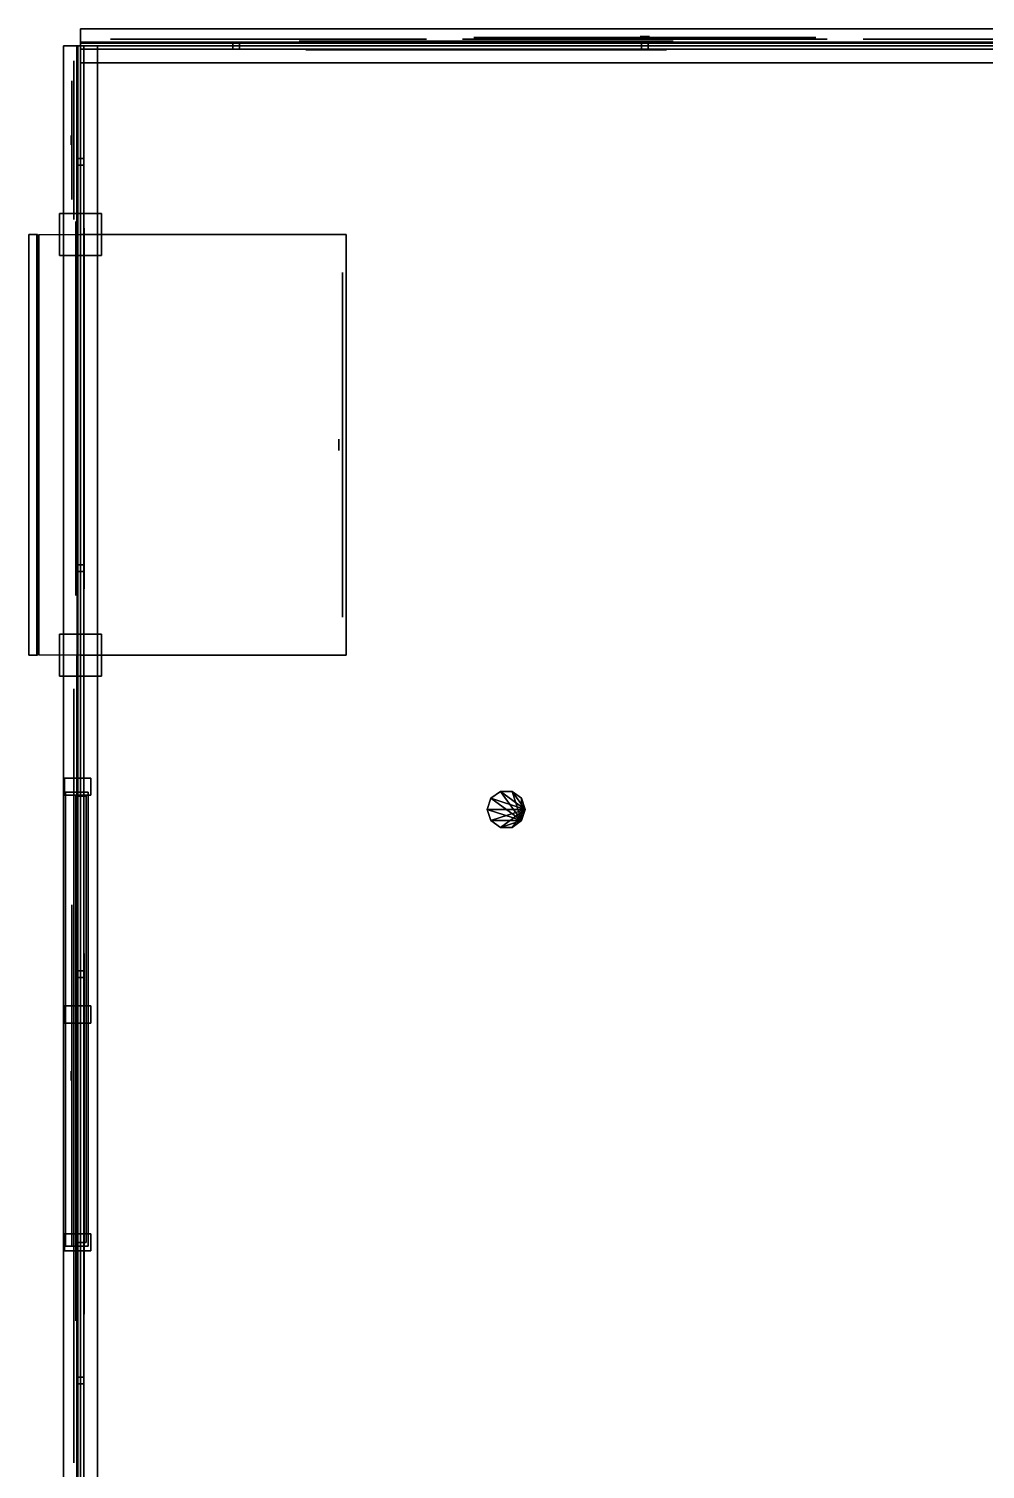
# Model space of a CAD drawing. Header units: millimetres. Extents: x -272 to 22200, y -272 to 17234.
# Drawn here: x 4228 to 9266, y 9466 to 17051 of the extents above; entities that cross this region are included whole.
import ezdxf

# ---------------------------------------------------------------- set-up
doc = ezdxf.new("R2010")
doc.units = ezdxf.units.MM
for name, color, linetype in [('balcony_door_1', 7, 'Continuous'), ('balcony_door_frame_1', 7, 'Continuous'), ('balcony_edge_1', 7, 'Continuous'), ('balcony_parapet_1', 7, 'Continuous'), ('balcony_rail_1', 7, 'Continuous'), ('balcony_recess_1', 7, 'Continuous'), ('balcony_return_1', 7, 'Continuous'), ('balcony_slab_1', 7, 'Continuous'), ('existing_roof', 7, 'Continuous'), ('existing_roof_vents', 7, 'Continuous'), ('facade_1', 7, 'Continuous'), ('facade_2', 7, 'Continuous'), ('facade_column_1', 7, 'Continuous'), ('floor_band_1', 7, 'Continuous'), ('floor_band_2', 7, 'Continuous'), ('ground_glazing_1', 7, 'Continuous'), ('ground_glazing_2', 7, 'Continuous'), ('parapet_1', 7, 'Continuous'), ('parapet_2', 7, 'Continuous'), ('parapet_coping_1', 7, 'Continuous'), ('parapet_coping_2', 7, 'Continuous'), ('roof_safety_rail', 7, 'Continuous'), ('roof_slab_edge', 7, 'Continuous'), ('roof_slab_soffit', 7, 'Continuous'), ('stair_glazing', 7, 'Continuous'), ('stair_transoms', 7, 'Continuous'), ('stair_vertical_frames', 7, 'Continuous'), ('topfloor_exterior_1', 7, 'Continuous'), ('topfloor_exterior_2', 7, 'Continuous'), ('topfloor_floor', 7, 'Continuous'), ('topfloor_head_band_1', 7, 'Continuous'), ('topfloor_head_band_2', 7, 'Continuous'), ('topfloor_window_1', 7, 'Continuous'), ('topfloor_window_2', 7, 'Continuous'), ('topfloor_window_frame_1', 7, 'Continuous'), ('topfloor_window_frame_2', 7, 'Continuous'), ('window_frame_1', 7, 'Continuous'), ('window_frame_2', 7, 'Continuous'), ('window_glass_1', 7, 'Continuous'), ('window_glass_2', 7, 'Continuous'), ('window_mullion_1', 7, 'Continuous'), ('window_mullion_2', 7, 'Continuous')]:
    doc.layers.add(name, color=color, linetype=linetype)

msp = doc.modelspace()

# ---------------------------------------------------------------- linework, layer by layer
at = {"layer": 'balcony_door_1'}
for points in [[(5880, 13952.8, 4950), (5880, 15768, 4950), (5880, 15768, 6600), (5880, 13952.8, 6600)], [(5880, 13952.8, 8050), (5880, 15768, 8050), (5880, 15768, 9700), (5880, 13952.8, 9700)], [(5880, 13952.8, 11150), (5880, 15768, 11150), (5880, 15768, 12800), (5880, 13952.8, 12800)], [(5880, 13952.8, 14250), (5880, 15768, 14250), (5880, 15768, 15900), (5880, 13952.8, 15900)], [(5880, 13952.8, 17350), (5880, 15768, 17350), (5880, 15768, 19000), (5880, 13952.8, 19000)], [(5880, 13952.8, 20450), (5880, 15768, 20450), (5880, 15768, 22100), (5880, 13952.8, 22100)]]:
    msp.add_3dface(points, dxfattribs=at)
at = {"layer": 'balcony_door_frame_1'}
for points in [[(5860, 14830.4, 4950), (5860, 14890.4, 4950), (5860, 14890.4, 6600), (5860, 14830.4, 6600)], [(5860, 14830.4, 8050), (5860, 14890.4, 8050), (5860, 14890.4, 9700), (5860, 14830.4, 9700)], [(5860, 14830.4, 11150), (5860, 14890.4, 11150), (5860, 14890.4, 12800), (5860, 14830.4, 12800)], [(5860, 14830.4, 14250), (5860, 14890.4, 14250), (5860, 14890.4, 15900), (5860, 14830.4, 15900)], [(5860, 14830.4, 17350), (5860, 14890.4, 17350), (5860, 14890.4, 19000), (5860, 14830.4, 19000)], [(5860, 14830.4, 20450), (5860, 14890.4, 20450), (5860, 14890.4, 22100), (5860, 14830.4, 22100)]]:
    msp.add_3dface(points, dxfattribs=at)
at = {"layer": 'balcony_edge_1'}
for points in [[(4280, 13752.8, 3840), (4280, 15968, 3840), (4280, 15968, 4000), (4280, 13752.8, 4000)], [(4280, 13752.8, 6940), (4280, 15968, 6940), (4280, 15968, 7100), (4280, 13752.8, 7100)], [(4280, 13752.8, 10040), (4280, 15968, 10040), (4280, 15968, 10200), (4280, 13752.8, 10200)], [(4280, 13752.8, 13140), (4280, 15968, 13140), (4280, 15968, 13300), (4280, 13752.8, 13300)], [(4280, 13752.8, 16240), (4280, 15968, 16240), (4280, 15968, 16400), (4280, 13752.8, 16400)], [(4280, 13752.8, 19340), (4280, 15968, 19340), (4280, 15968, 19500), (4280, 13752.8, 19500)], [(4280, 13752.8, 22440), (4280, 15968, 22440), (4280, 15968, 22600), (4280, 13752.8, 22600)]]:
    msp.add_3dface(points, dxfattribs=at)
at = {"layer": 'balcony_parapet_1'}
for points in [[(4270, 13752.8, 4000), (4270, 15968, 4000), (4270, 15968, 4850), (4270, 13752.8, 4850)], [(4270, 13752.8, 7100), (4270, 15968, 7100), (4270, 15968, 7950), (4270, 13752.8, 7950)], [(4270, 13752.8, 10200), (4270, 15968, 10200), (4270, 15968, 11050), (4270, 13752.8, 11050)], [(4270, 13752.8, 13300), (4270, 15968, 13300), (4270, 15968, 14150), (4270, 13752.8, 14150)], [(4270, 13752.8, 16400), (4270, 15968, 16400), (4270, 15968, 17250), (4270, 13752.8, 17250)], [(4270, 13752.8, 19500), (4270, 15968, 19500), (4270, 15968, 20350), (4270, 13752.8, 20350)], [(4270, 13752.8, 22600), (4270, 15968, 22600), (4270, 15968, 23000), (4270, 13752.8, 23000)]]:
    msp.add_3dface(points, dxfattribs=at)
at = {"layer": 'balcony_rail_1'}
for points in [[(4227.5, 15968, 5022.5), (4272.5, 15968, 5022.5), (4272.5, 15968, 4977.5), (4227.5, 15968, 4977.5)], [(4227.5, 13752.8, 5022.5), (4272.5, 13752.8, 5022.5), (4272.5, 15968, 5022.5), (4227.5, 15968, 5022.5)], [(4272.5, 13752.8, 4977.5), (4227.5, 13752.8, 4977.5), (4227.5, 15968, 4977.5), (4272.5, 15968, 4977.5)], [(4227.5, 13752.8, 4977.5), (4227.5, 13752.8, 5022.5), (4227.5, 15968, 5022.5), (4227.5, 15968, 4977.5)], [(4227.5, 15968, 8122.5), (4272.5, 15968, 8122.5), (4272.5, 15968, 8077.5), (4227.5, 15968, 8077.5)], [(4227.5, 13752.8, 8122.5), (4272.5, 13752.8, 8122.5), (4272.5, 15968, 8122.5), (4227.5, 15968, 8122.5)], [(4272.5, 13752.8, 8077.5), (4227.5, 13752.8, 8077.5), (4227.5, 15968, 8077.5), (4272.5, 15968, 8077.5)], [(4227.5, 13752.8, 8077.5), (4227.5, 13752.8, 8122.5), (4227.5, 15968, 8122.5), (4227.5, 15968, 8077.5)], [(4227.5, 15968, 11222.5), (4272.5, 15968, 11222.5), (4272.5, 15968, 11177.5), (4227.5, 15968, 11177.5)], [(4227.5, 13752.8, 11222.5), (4272.5, 13752.8, 11222.5), (4272.5, 15968, 11222.5), (4227.5, 15968, 11222.5)], [(4272.5, 13752.8, 11177.5), (4227.5, 13752.8, 11177.5), (4227.5, 15968, 11177.5), (4272.5, 15968, 11177.5)], [(4227.5, 13752.8, 11177.5), (4227.5, 13752.8, 11222.5), (4227.5, 15968, 11222.5), (4227.5, 15968, 11177.5)], [(4227.5, 15968, 14322.5), (4272.5, 15968, 14322.5), (4272.5, 15968, 14277.5), (4227.5, 15968, 14277.5)], [(4227.5, 13752.8, 14322.5), (4272.5, 13752.8, 14322.5), (4272.5, 15968, 14322.5), (4227.5, 15968, 14322.5)], [(4272.5, 13752.8, 14277.5), (4227.5, 13752.8, 14277.5), (4227.5, 15968, 14277.5), (4272.5, 15968, 14277.5)], [(4227.5, 13752.8, 14277.5), (4227.5, 13752.8, 14322.5), (4227.5, 15968, 14322.5), (4227.5, 15968, 14277.5)], [(4227.5, 15968, 17422.5), (4272.5, 15968, 17422.5), (4272.5, 15968, 17377.5), (4227.5, 15968, 17377.5)], [(4227.5, 13752.8, 17422.5), (4272.5, 13752.8, 17422.5), (4272.5, 15968, 17422.5), (4227.5, 15968, 17422.5)], [(4272.5, 13752.8, 17377.5), (4227.5, 13752.8, 17377.5), (4227.5, 15968, 17377.5), (4272.5, 15968, 17377.5)], [(4227.5, 13752.8, 17377.5), (4227.5, 13752.8, 17422.5), (4227.5, 15968, 17422.5), (4227.5, 15968, 17377.5)], [(4227.5, 15968, 20522.5), (4272.5, 15968, 20522.5), (4272.5, 15968, 20477.5), (4227.5, 15968, 20477.5)], [(4227.5, 13752.8, 20522.5), (4272.5, 13752.8, 20522.5), (4272.5, 15968, 20522.5), (4227.5, 15968, 20522.5)], [(4272.5, 13752.8, 20477.5), (4227.5, 13752.8, 20477.5), (4227.5, 15968, 20477.5), (4272.5, 15968, 20477.5)], [(4227.5, 13752.8, 20477.5), (4227.5, 13752.8, 20522.5), (4227.5, 15968, 20522.5), (4227.5, 15968, 20477.5)], [(4272.5, 13752.8, 5022.5), (4272.5, 13752.8, 4977.5), (4272.5, 15968, 4977.5), (4272.5, 15968, 5022.5)], [(4272.5, 13752.8, 8122.5), (4272.5, 13752.8, 8077.5), (4272.5, 15968, 8077.5), (4272.5, 15968, 8122.5)], [(4272.5, 13752.8, 11222.5), (4272.5, 13752.8, 11177.5), (4272.5, 15968, 11177.5), (4272.5, 15968, 11222.5)], [(4272.5, 13752.8, 14322.5), (4272.5, 13752.8, 14277.5), (4272.5, 15968, 14277.5), (4272.5, 15968, 14322.5)], [(4272.5, 13752.8, 17422.5), (4272.5, 13752.8, 17377.5), (4272.5, 15968, 17377.5), (4272.5, 15968, 17422.5)], [(4272.5, 13752.8, 20522.5), (4272.5, 13752.8, 20477.5), (4272.5, 15968, 20477.5), (4272.5, 15968, 20522.5)], [(4227.5, 13752.8, 5022.5), (4227.5, 13752.8, 4977.5), (4272.5, 13752.8, 4977.5), (4272.5, 13752.8, 5022.5)], [(4227.5, 13752.8, 8122.5), (4227.5, 13752.8, 8077.5), (4272.5, 13752.8, 8077.5), (4272.5, 13752.8, 8122.5)], [(4227.5, 13752.8, 11222.5), (4227.5, 13752.8, 11177.5), (4272.5, 13752.8, 11177.5), (4272.5, 13752.8, 11222.5)], [(4227.5, 13752.8, 14322.5), (4227.5, 13752.8, 14277.5), (4272.5, 13752.8, 14277.5), (4272.5, 13752.8, 14322.5)], [(4227.5, 13752.8, 17422.5), (4227.5, 13752.8, 17377.5), (4272.5, 13752.8, 17377.5), (4272.5, 13752.8, 17422.5)], [(4227.5, 13752.8, 20522.5), (4227.5, 13752.8, 20477.5), (4272.5, 13752.8, 20477.5), (4272.5, 13752.8, 20522.5)]]:
    msp.add_3dface(points, dxfattribs=at)
at = {"layer": 'balcony_recess_1'}
msp.add_3dface([(5900, 13752.8), (5900, 15968), (5900, 15968, 23000), (5900, 13752.8, 23000)], dxfattribs=at)
at = {"layer": 'balcony_return_1'}
for points in [[(4500, 15968), (5900, 15968), (5900, 15968, 23000), (4500, 15968, 23000)], [(4500, 13752.8), (5900, 13752.8), (5900, 13752.8, 23000), (4500, 13752.8, 23000)]]:
    msp.add_3dface(points, dxfattribs=at)
at = {"layer": 'balcony_slab_1'}
for points in [[(4280, 13752.8, 4000), (4280, 15968, 4000), (5900, 15968, 4000), (5900, 13752.8, 4000)], [(4280, 13752.8, 7100), (4280, 15968, 7100), (5900, 15968, 7100), (5900, 13752.8, 7100)], [(4280, 13752.8, 10200), (4280, 15968, 10200), (5900, 15968, 10200), (5900, 13752.8, 10200)], [(4280, 13752.8, 13300), (4280, 15968, 13300), (5900, 15968, 13300), (5900, 13752.8, 13300)], [(4280, 13752.8, 16400), (4280, 15968, 16400), (5900, 15968, 16400), (5900, 13752.8, 16400)], [(4280, 13752.8, 19500), (4280, 15968, 19500), (5900, 15968, 19500), (5900, 13752.8, 19500)], [(4280, 13752.8, 22600), (4280, 15968, 22600), (5900, 15968, 22600), (5900, 13752.8, 22600)]]:
    msp.add_3dface(points, dxfattribs=at)
at = {"layer": 'existing_roof'}
msp.add_3dface([(4500, 1922.4, 26100), (13050, 1922.4, 26100), (13050, 16961, 26100), (4500, 16961, 26100)], dxfattribs=at)
at = {"layer": 'existing_roof_vents'}
for points in [[(6823.3, 12881.6, 26100), (6642.4, 12940.4, 26100), (6661.4, 12999.2, 26100)], [(6842.4, 12940.4, 26550), (6661.4, 12999.2, 26550), (6642.4, 12940.4, 26550)], [(6661.4, 12999.2, 26100), (6642.4, 12940.4, 26100), (6642.4, 12940.4, 26550), (6661.4, 12999.2, 26550)], [(6823.3, 12881.6, 26100), (6661.4, 12999.2, 26100), (6711.4, 13035.5, 26100)], [(6842.4, 12940.4, 26550), (6711.4, 13035.5, 26550), (6661.4, 12999.2, 26550)], [(6711.4, 13035.5, 26100), (6661.4, 12999.2, 26100), (6661.4, 12999.2, 26550), (6711.4, 13035.5, 26550)], [(6823.3, 12881.6, 26100), (6711.4, 13035.5, 26100), (6773.3, 13035.5, 26100)], [(6842.4, 12940.4, 26550), (6773.3, 13035.5, 26550), (6711.4, 13035.5, 26550)], [(6773.3, 13035.5, 26100), (6711.4, 13035.5, 26100), (6711.4, 13035.5, 26550), (6773.3, 13035.5, 26550)], [(6823.3, 12881.6, 26100), (6773.3, 13035.5, 26100), (6823.3, 12999.2, 26100)], [(6842.4, 12940.4, 26550), (6823.3, 12999.2, 26550), (6773.3, 13035.5, 26550)], [(6823.3, 12999.2, 26100), (6773.3, 13035.5, 26100), (6773.3, 13035.5, 26550), (6823.3, 12999.2, 26550)], [(6823.3, 12881.6, 26100), (6823.3, 12999.2, 26100), (6842.4, 12940.4, 26100)], [(6842.4, 12940.4, 26100), (6823.3, 12999.2, 26100), (6823.3, 12999.2, 26550), (6842.4, 12940.4, 26550)], [(6823.3, 12881.6, 26100), (6661.4, 12881.6, 26100), (6642.4, 12940.4, 26100)], [(6842.4, 12940.4, 26550), (6642.4, 12940.4, 26550), (6661.4, 12881.6, 26550)], [(6642.4, 12940.4, 26100), (6661.4, 12881.6, 26100), (6661.4, 12881.6, 26550), (6642.4, 12940.4, 26550)], [(6842.4, 12940.4, 26550), (6661.4, 12881.6, 26550), (6711.4, 12845.3, 26550)], [(6842.4, 12940.4, 26550), (6711.4, 12845.3, 26550), (6773.3, 12845.3, 26550)], [(6842.4, 12940.4, 26550), (6773.3, 12845.3, 26550), (6823.3, 12881.6, 26550)], [(6823.3, 12881.6, 26100), (6842.4, 12940.4, 26100), (6842.4, 12940.4, 26550), (6823.3, 12881.6, 26550)], [(6823.3, 12881.6, 26100), (6711.4, 12845.3, 26100), (6661.4, 12881.6, 26100)], [(6661.4, 12881.6, 26100), (6711.4, 12845.3, 26100), (6711.4, 12845.3, 26550), (6661.4, 12881.6, 26550)], [(6823.3, 12881.6, 26100), (6773.3, 12845.3, 26100), (6711.4, 12845.3, 26100)], [(6711.4, 12845.3, 26100), (6773.3, 12845.3, 26100), (6773.3, 12845.3, 26550), (6711.4, 12845.3, 26550)], [(6773.3, 12845.3, 26100), (6823.3, 12881.6, 26100), (6823.3, 12881.6, 26550), (6773.3, 12845.3, 26550)]]:
    msp.add_3dface(points, dxfattribs=at)
at = {"layer": 'facade_1'}
for points in [[(4500, 15968), (4500, 16961), (4500, 16961, 23000), (4500, 15968, 23000)], [(4500, 9322.4), (4500, 13752.8), (4500, 13752.8, 23000), (4500, 9322.4, 23000)]]:
    msp.add_3dface(points, dxfattribs=at)
at = {"layer": 'facade_2'}
msp.add_3dface([(4500, 16961), (10445, 16961), (10445, 16961, 23000), (4500, 16961, 23000)], dxfattribs=at)
at = {"layer": 'facade_column_1'}
for points in [[(4390, 15858), (4390, 16078), (4610, 16078), (4610, 15858)], [(4610, 16078), (4390, 16078), (4390, 16078, 23000), (4610, 16078, 23000)], [(4390, 16078), (4390, 15858), (4390, 15858, 23000), (4390, 16078, 23000)], [(4610, 15858), (4610, 16078), (4610, 16078, 23000), (4610, 15858, 23000)], [(4390, 15858), (4610, 15858), (4610, 15858, 23000), (4390, 15858, 23000)], [(4390, 13642.8), (4390, 13862.8), (4610, 13862.8), (4610, 13642.8)], [(4610, 13862.8), (4390, 13862.8), (4390, 13862.8, 23000), (4610, 13862.8, 23000)], [(4390, 13862.8), (4390, 13642.8), (4390, 13642.8, 23000), (4390, 13862.8, 23000)], [(4610, 13642.8), (4610, 13862.8), (4610, 13862.8, 23000), (4610, 13642.8, 23000)], [(4390, 13642.8), (4610, 13642.8), (4610, 13642.8, 23000), (4390, 13642.8, 23000)]]:
    msp.add_3dface(points, dxfattribs=at)
at = {"layer": 'floor_band_1'}
for points in [[(4480, 15968, 3650), (4480, 16961, 3650), (4480, 16961, 3830), (4480, 15968, 3830)], [(4480, 15968, 6750), (4480, 16961, 6750), (4480, 16961, 6930), (4480, 15968, 6930)], [(4480, 15968, 9850), (4480, 16961, 9850), (4480, 16961, 10030), (4480, 15968, 10030)], [(4480, 15968, 12950), (4480, 16961, 12950), (4480, 16961, 13130), (4480, 15968, 13130)], [(4480, 15968, 16050), (4480, 16961, 16050), (4480, 16961, 16230), (4480, 15968, 16230)], [(4480, 15968, 19150), (4480, 16961, 19150), (4480, 16961, 19330), (4480, 15968, 19330)], [(4480, 15968, 22250), (4480, 16961, 22250), (4480, 16961, 22430), (4480, 15968, 22430)], [(4480, 9322.4, 3650), (4480, 13752.8, 3650), (4480, 13752.8, 3830), (4480, 9322.4, 3830)], [(4480, 9322.4, 6750), (4480, 13752.8, 6750), (4480, 13752.8, 6930), (4480, 9322.4, 6930)], [(4480, 9322.4, 9850), (4480, 13752.8, 9850), (4480, 13752.8, 10030), (4480, 9322.4, 10030)], [(4480, 9322.4, 12950), (4480, 13752.8, 12950), (4480, 13752.8, 13130), (4480, 9322.4, 13130)], [(4480, 9322.4, 16050), (4480, 13752.8, 16050), (4480, 13752.8, 16230), (4480, 9322.4, 16230)], [(4480, 9322.4, 19150), (4480, 13752.8, 19150), (4480, 13752.8, 19330), (4480, 9322.4, 19330)], [(4480, 9322.4, 22250), (4480, 13752.8, 22250), (4480, 13752.8, 22430), (4480, 9322.4, 22430)]]:
    msp.add_3dface(points, dxfattribs=at)
at = {"layer": 'floor_band_2'}
for points in [[(4500, 16981, 3650), (10445, 16981, 3650), (10445, 16981, 3830), (4500, 16981, 3830)], [(4500, 16981, 6750), (10445, 16981, 6750), (10445, 16981, 6930), (4500, 16981, 6930)], [(4500, 16981, 9850), (10445, 16981, 9850), (10445, 16981, 10030), (4500, 16981, 10030)], [(4500, 16981, 12950), (10445, 16981, 12950), (10445, 16981, 13130), (4500, 16981, 13130)], [(4500, 16981, 16050), (10445, 16981, 16050), (10445, 16981, 16230), (4500, 16981, 16230)], [(4500, 16981, 19150), (10445, 16981, 19150), (10445, 16981, 19330), (4500, 16981, 19330)], [(4500, 16981, 22250), (10445, 16981, 22250), (10445, 16981, 22430), (4500, 16981, 22430)]]:
    msp.add_3dface(points, dxfattribs=at)
at = {"layer": 'ground_glazing_1'}
for points in [[(4465, 16047.4, 500), (4465, 16881.6, 500), (4465, 16881.6, 2700), (4465, 16047.4, 2700)], [(4465, 11714.8, 500), (4465, 13575.6, 500), (4465, 13575.6, 2700), (4465, 11714.8, 2700)], [(4465, 9499.6, 500), (4465, 11360.4, 500), (4465, 11360.4, 2700), (4465, 9499.6, 2700)]]:
    msp.add_3dface(points, dxfattribs=at)
at = {"layer": 'ground_glazing_2'}
for points in [[(4658.5, 16996, 500), (6323.1, 16996, 500), (6323.1, 16996, 2700), (4658.5, 16996, 2700)], [(6640.2, 16996, 500), (8304.8, 16996, 500), (8304.8, 16996, 2700), (6640.2, 16996, 2700)], [(8621.9, 16996, 500), (10286.5, 16996, 500), (10286.5, 16996, 2700), (8621.9, 16996, 2700)]]:
    msp.add_3dface(points, dxfattribs=at)
at = {"layer": 'parapet_1'}
msp.add_3dface([(4500, 9322.4, 26100), (4500, 16961, 26100), (4500, 16961, 26880), (4500, 9322.4, 26880)], dxfattribs=at)
at = {"layer": 'parapet_2'}
msp.add_3dface([(4500, 16961, 26100), (14750, 16961, 26100), (14750, 16961, 26880), (4500, 16961, 26880)], dxfattribs=at)
at = {"layer": 'parapet_coping_1'}
for points in [[(4410, 16961, 26915), (4590, 16961, 26915), (4590, 16961, 26845), (4410, 16961, 26845)], [(4410, 9322.4, 26915), (4590, 9322.4, 26915), (4590, 16961, 26915), (4410, 16961, 26915)], [(4590, 9322.4, 26845), (4410, 9322.4, 26845), (4410, 16961, 26845), (4590, 16961, 26845)], [(4410, 9322.4, 26845), (4410, 9322.4, 26915), (4410, 16961, 26915), (4410, 16961, 26845)], [(4590, 9322.4, 26915), (4590, 9322.4, 26845), (4590, 16961, 26845), (4590, 16961, 26915)]]:
    msp.add_3dface(points, dxfattribs=at)
at = {"layer": 'parapet_coping_2'}
for points in [[(4500, 17051, 26915), (4500, 17051, 26845), (4500, 16871, 26845), (4500, 16871, 26915)], [(4500, 17051, 26915), (4500, 16871, 26915), (14750, 16871, 26915), (14750, 17051, 26915)], [(4500, 16871, 26845), (4500, 17051, 26845), (14750, 17051, 26845), (14750, 16871, 26845)], [(4500, 17051, 26845), (4500, 17051, 26915), (14750, 17051, 26915), (14750, 17051, 26845)], [(4500, 16871, 26915), (4500, 16871, 26845), (14750, 16871, 26845), (14750, 16871, 26915)]]:
    msp.add_3dface(points, dxfattribs=at)
at = {"layer": 'roof_safety_rail'}
for points in [[(4482.5, 16961, 27217.5), (4517.5, 16961, 27217.5), (4517.5, 16961, 27182.5), (4482.5, 16961, 27182.5)], [(4482.5, 9322.4, 27217.5), (4517.5, 9322.4, 27217.5), (4517.5, 16961, 27217.5), (4482.5, 16961, 27217.5)], [(4517.5, 9322.4, 27182.5), (4482.5, 9322.4, 27182.5), (4482.5, 16961, 27182.5), (4517.5, 16961, 27182.5)], [(4482.5, 9322.4, 27182.5), (4482.5, 9322.4, 27217.5), (4482.5, 16961, 27217.5), (4482.5, 16961, 27182.5)], [(4500, 16978.5, 27217.5), (4500, 16978.5, 27182.5), (4500, 16943.5, 27182.5), (4500, 16943.5, 27217.5)], [(4500, 16978.5, 27217.5), (4500, 16943.5, 27217.5), (14750, 16943.5, 27217.5), (14750, 16978.5, 27217.5)], [(4500, 16943.5, 27182.5), (4500, 16978.5, 27182.5), (14750, 16978.5, 27182.5), (14750, 16943.5, 27182.5)], [(4500, 16978.5, 27182.5), (4500, 16978.5, 27217.5), (14750, 16978.5, 27217.5), (14750, 16978.5, 27182.5)], [(4500, 16943.5, 27217.5), (4500, 16943.5, 27182.5), (14750, 16943.5, 27182.5), (14750, 16943.5, 27217.5)], [(4517.5, 9322.4, 27217.5), (4517.5, 9322.4, 27182.5), (4517.5, 16961, 27182.5), (4517.5, 16961, 27217.5)], [(5302.5, 16943.5, 26880), (5302.5, 16978.5, 26880), (5337.5, 16978.5, 26880), (5337.5, 16943.5, 26880)], [(5302.5, 16943.5, 27200), (5337.5, 16943.5, 27200), (5337.5, 16978.5, 27200), (5302.5, 16978.5, 27200)], [(5337.5, 16978.5, 26880), (5302.5, 16978.5, 26880), (5302.5, 16978.5, 27200), (5337.5, 16978.5, 27200)], [(5302.5, 16978.5, 26880), (5302.5, 16943.5, 26880), (5302.5, 16943.5, 27200), (5302.5, 16978.5, 27200)], [(5302.5, 16943.5, 26880), (5337.5, 16943.5, 26880), (5337.5, 16943.5, 27200), (5302.5, 16943.5, 27200)], [(5337.5, 16943.5, 26880), (5337.5, 16978.5, 26880), (5337.5, 16978.5, 27200), (5337.5, 16943.5, 27200)], [(7455, 16943.5, 26880), (7455, 16978.5, 26880), (7490, 16978.5, 26880), (7490, 16943.5, 26880)], [(7455, 16943.5, 27200), (7490, 16943.5, 27200), (7490, 16978.5, 27200), (7455, 16978.5, 27200)], [(7490, 16978.5, 26880), (7455, 16978.5, 26880), (7455, 16978.5, 27200), (7490, 16978.5, 27200)], [(7455, 16978.5, 26880), (7455, 16943.5, 26880), (7455, 16943.5, 27200), (7455, 16978.5, 27200)], [(7455, 16943.5, 26880), (7490, 16943.5, 26880), (7490, 16943.5, 27200), (7455, 16943.5, 27200)], [(7490, 16943.5, 26880), (7490, 16978.5, 26880), (7490, 16978.5, 27200), (7490, 16943.5, 27200)], [(4482.5, 16332.4, 26880), (4482.5, 16367.4, 26880), (4517.5, 16367.4, 26880), (4517.5, 16332.4, 26880)], [(4482.5, 16332.4, 27200), (4517.5, 16332.4, 27200), (4517.5, 16367.4, 27200), (4482.5, 16367.4, 27200)], [(4517.5, 16367.4, 26880), (4482.5, 16367.4, 26880), (4482.5, 16367.4, 27200), (4517.5, 16367.4, 27200)], [(4482.5, 16367.4, 26880), (4482.5, 16332.4, 26880), (4482.5, 16332.4, 27200), (4482.5, 16367.4, 27200)], [(4482.5, 16332.4, 26880), (4517.5, 16332.4, 26880), (4517.5, 16332.4, 27200), (4482.5, 16332.4, 27200)], [(4517.5, 16332.4, 26880), (4517.5, 16367.4, 26880), (4517.5, 16367.4, 27200), (4517.5, 16332.4, 27200)], [(4482.5, 14193.6, 26880), (4482.5, 14228.6, 26880), (4517.5, 14228.6, 26880), (4517.5, 14193.6, 26880)], [(4482.5, 14193.6, 27200), (4517.5, 14193.6, 27200), (4517.5, 14228.6, 27200), (4482.5, 14228.6, 27200)], [(4517.5, 14228.6, 26880), (4482.5, 14228.6, 26880), (4482.5, 14228.6, 27200), (4517.5, 14228.6, 27200)], [(4482.5, 14228.6, 26880), (4482.5, 14193.6, 26880), (4482.5, 14193.6, 27200), (4482.5, 14228.6, 27200)], [(4482.5, 14193.6, 26880), (4517.5, 14193.6, 26880), (4517.5, 14193.6, 27200), (4482.5, 14193.6, 27200)], [(4517.5, 14193.6, 26880), (4517.5, 14228.6, 26880), (4517.5, 14228.6, 27200), (4517.5, 14193.6, 27200)], [(4482.5, 12054.8, 26880), (4482.5, 12089.8, 26880), (4517.5, 12089.8, 26880), (4517.5, 12054.8, 26880)], [(4482.5, 12054.8, 27200), (4517.5, 12054.8, 27200), (4517.5, 12089.8, 27200), (4482.5, 12089.8, 27200)], [(4517.5, 12089.8, 26880), (4482.5, 12089.8, 26880), (4482.5, 12089.8, 27200), (4517.5, 12089.8, 27200)], [(4482.5, 12089.8, 26880), (4482.5, 12054.8, 26880), (4482.5, 12054.8, 27200), (4482.5, 12089.8, 27200)], [(4517.5, 12054.8, 26880), (4517.5, 12089.8, 26880), (4517.5, 12089.8, 27200), (4517.5, 12054.8, 27200)], [(4482.5, 12054.8, 26880), (4517.5, 12054.8, 26880), (4517.5, 12054.8, 27200), (4482.5, 12054.8, 27200)], [(4482.5, 9916, 26880), (4482.5, 9951, 26880), (4517.5, 9951, 26880), (4517.5, 9916, 26880)], [(4482.5, 9916, 27200), (4517.5, 9916, 27200), (4517.5, 9951, 27200), (4482.5, 9951, 27200)], [(4517.5, 9951, 26880), (4482.5, 9951, 26880), (4482.5, 9951, 27200), (4517.5, 9951, 27200)], [(4482.5, 9951, 26880), (4482.5, 9916, 26880), (4482.5, 9916, 27200), (4482.5, 9951, 27200)], [(4517.5, 9916, 26880), (4517.5, 9951, 26880), (4517.5, 9951, 27200), (4517.5, 9916, 27200)], [(4482.5, 9916, 26880), (4517.5, 9916, 26880), (4517.5, 9916, 27200), (4482.5, 9916, 27200)]]:
    msp.add_3dface(points, dxfattribs=at)
at = {"layer": 'roof_slab_edge'}
for points in [[(4500, 9322.4, 25850), (4500, 16961, 25850), (4500, 16961, 26100), (4500, 9322.4, 26100)], [(4500, 16961, 25850), (14750, 16961, 25850), (14750, 16961, 26100), (4500, 16961, 26100)]]:
    msp.add_3dface(points, dxfattribs=at)
at = {"layer": 'roof_slab_soffit'}
msp.add_3dface([(4500, 1922.4, 25850), (4500, 16961, 25850), (13050, 16961, 25850), (13050, 1922.4, 25850)], dxfattribs=at)
at = {"layer": 'stair_glazing'}
for points in [[(4475, 10660.4, 500), (4475, 13010.4, 500), (4530, 13010.4, 500), (4530, 10660.4, 500)], [(4530, 13010.4, 500), (4475, 13010.4, 500), (4475, 13010.4, 23000), (4530, 13010.4, 23000)], [(4475, 13010.4, 500), (4475, 10660.4, 500), (4475, 10660.4, 23000), (4475, 13010.4, 23000)], [(4530, 10660.4, 500), (4530, 13010.4, 500), (4530, 13010.4, 23000), (4530, 10660.4, 23000)], [(4475, 10660.4, 500), (4530, 10660.4, 500), (4530, 10660.4, 23000), (4475, 10660.4, 23000)]]:
    msp.add_3dface(points, dxfattribs=at)
at = {"layer": 'stair_transoms'}
for points in [[(4420, 10640.4, 3200), (4420, 13030.4, 3200), (4540, 13030.4, 3200), (4540, 10640.4, 3200)], [(4420, 10640.4, 3380), (4540, 10640.4, 3380), (4540, 13030.4, 3380), (4420, 13030.4, 3380)], [(4540, 13030.4, 3200), (4420, 13030.4, 3200), (4420, 13030.4, 3380), (4540, 13030.4, 3380)], [(4420, 13030.4, 3200), (4420, 10640.4, 3200), (4420, 10640.4, 3380), (4420, 13030.4, 3380)], [(4420, 10640.4, 6300), (4420, 13030.4, 6300), (4540, 13030.4, 6300), (4540, 10640.4, 6300)], [(4420, 10640.4, 6480), (4540, 10640.4, 6480), (4540, 13030.4, 6480), (4420, 13030.4, 6480)], [(4540, 13030.4, 6300), (4420, 13030.4, 6300), (4420, 13030.4, 6480), (4540, 13030.4, 6480)], [(4420, 13030.4, 6300), (4420, 10640.4, 6300), (4420, 10640.4, 6480), (4420, 13030.4, 6480)], [(4420, 10640.4, 9400), (4420, 13030.4, 9400), (4540, 13030.4, 9400), (4540, 10640.4, 9400)], [(4420, 10640.4, 9580), (4540, 10640.4, 9580), (4540, 13030.4, 9580), (4420, 13030.4, 9580)], [(4540, 13030.4, 9400), (4420, 13030.4, 9400), (4420, 13030.4, 9580), (4540, 13030.4, 9580)], [(4420, 13030.4, 9400), (4420, 10640.4, 9400), (4420, 10640.4, 9580), (4420, 13030.4, 9580)], [(4420, 10640.4, 12500), (4420, 13030.4, 12500), (4540, 13030.4, 12500), (4540, 10640.4, 12500)], [(4420, 10640.4, 12680), (4540, 10640.4, 12680), (4540, 13030.4, 12680), (4420, 13030.4, 12680)], [(4540, 13030.4, 12500), (4420, 13030.4, 12500), (4420, 13030.4, 12680), (4540, 13030.4, 12680)], [(4420, 13030.4, 12500), (4420, 10640.4, 12500), (4420, 10640.4, 12680), (4420, 13030.4, 12680)], [(4420, 10640.4, 15600), (4420, 13030.4, 15600), (4540, 13030.4, 15600), (4540, 10640.4, 15600)], [(4420, 10640.4, 15780), (4540, 10640.4, 15780), (4540, 13030.4, 15780), (4420, 13030.4, 15780)], [(4540, 13030.4, 15600), (4420, 13030.4, 15600), (4420, 13030.4, 15780), (4540, 13030.4, 15780)], [(4420, 13030.4, 15600), (4420, 10640.4, 15600), (4420, 10640.4, 15780), (4420, 13030.4, 15780)], [(4420, 10640.4, 18700), (4420, 13030.4, 18700), (4540, 13030.4, 18700), (4540, 10640.4, 18700)], [(4420, 10640.4, 18880), (4540, 10640.4, 18880), (4540, 13030.4, 18880), (4420, 13030.4, 18880)], [(4540, 13030.4, 18700), (4420, 13030.4, 18700), (4420, 13030.4, 18880), (4540, 13030.4, 18880)], [(4420, 13030.4, 18700), (4420, 10640.4, 18700), (4420, 10640.4, 18880), (4420, 13030.4, 18880)], [(4420, 10640.4, 21800), (4420, 13030.4, 21800), (4540, 13030.4, 21800), (4540, 10640.4, 21800)], [(4420, 10640.4, 21980), (4540, 10640.4, 21980), (4540, 13030.4, 21980), (4420, 13030.4, 21980)], [(4540, 13030.4, 21800), (4420, 13030.4, 21800), (4420, 13030.4, 21980), (4540, 13030.4, 21980)], [(4420, 13030.4, 21800), (4420, 10640.4, 21800), (4420, 10640.4, 21980), (4420, 13030.4, 21980)], [(4540, 10640.4, 3200), (4540, 13030.4, 3200), (4540, 13030.4, 3380), (4540, 10640.4, 3380)], [(4540, 10640.4, 6300), (4540, 13030.4, 6300), (4540, 13030.4, 6480), (4540, 10640.4, 6480)], [(4540, 10640.4, 9400), (4540, 13030.4, 9400), (4540, 13030.4, 9580), (4540, 10640.4, 9580)], [(4540, 10640.4, 12500), (4540, 13030.4, 12500), (4540, 13030.4, 12680), (4540, 10640.4, 12680)], [(4540, 10640.4, 15600), (4540, 13030.4, 15600), (4540, 13030.4, 15780), (4540, 10640.4, 15780)], [(4540, 10640.4, 18700), (4540, 13030.4, 18700), (4540, 13030.4, 18880), (4540, 10640.4, 18880)], [(4540, 10640.4, 21800), (4540, 13030.4, 21800), (4540, 13030.4, 21980), (4540, 10640.4, 21980)], [(4420, 10640.4, 3200), (4540, 10640.4, 3200), (4540, 10640.4, 3380), (4420, 10640.4, 3380)], [(4420, 10640.4, 6300), (4540, 10640.4, 6300), (4540, 10640.4, 6480), (4420, 10640.4, 6480)], [(4420, 10640.4, 9400), (4540, 10640.4, 9400), (4540, 10640.4, 9580), (4420, 10640.4, 9580)], [(4420, 10640.4, 12500), (4540, 10640.4, 12500), (4540, 10640.4, 12680), (4420, 10640.4, 12680)], [(4420, 10640.4, 15600), (4540, 10640.4, 15600), (4540, 10640.4, 15780), (4420, 10640.4, 15780)], [(4420, 10640.4, 18700), (4540, 10640.4, 18700), (4540, 10640.4, 18880), (4420, 10640.4, 18880)], [(4420, 10640.4, 21800), (4540, 10640.4, 21800), (4540, 10640.4, 21980), (4420, 10640.4, 21980)]]:
    msp.add_3dface(points, dxfattribs=at)
at = {"layer": 'stair_vertical_frames'}
for points in [[(4415, 13015.4), (4415, 13105.4), (4555, 13105.4), (4555, 13015.4)], [(4555, 13105.4), (4415, 13105.4), (4415, 13105.4, 23000), (4555, 13105.4, 23000)], [(4415, 13105.4), (4415, 13015.4), (4415, 13015.4, 23000), (4415, 13105.4, 23000)], [(4555, 13015.4), (4555, 13105.4), (4555, 13105.4, 23000), (4555, 13015.4, 23000)], [(4415, 13015.4), (4555, 13015.4), (4555, 13015.4, 23000), (4415, 13015.4, 23000)], [(4415, 11815.4), (4415, 11905.4), (4555, 11905.4), (4555, 11815.4)], [(4555, 11905.4), (4415, 11905.4), (4415, 11905.4, 23000), (4555, 11905.4, 23000)], [(4415, 11905.4), (4415, 11815.4), (4415, 11815.4, 23000), (4415, 11905.4, 23000)], [(4555, 11815.4), (4555, 11905.4), (4555, 11905.4, 23000), (4555, 11815.4, 23000)], [(4415, 11815.4), (4555, 11815.4), (4555, 11815.4, 23000), (4415, 11815.4, 23000)], [(4415, 10615.4), (4415, 10705.4), (4555, 10705.4), (4555, 10615.4)], [(4555, 10705.4), (4415, 10705.4), (4415, 10705.4, 23000), (4555, 10705.4, 23000)], [(4415, 10705.4), (4415, 10615.4), (4415, 10615.4, 23000), (4415, 10705.4, 23000)], [(4555, 10615.4), (4555, 10705.4), (4555, 10705.4, 23000), (4555, 10615.4, 23000)], [(4415, 10615.4), (4555, 10615.4), (4555, 10615.4, 23000), (4415, 10615.4, 23000)]]:
    msp.add_3dface(points, dxfattribs=at)
at = {"layer": 'topfloor_exterior_1'}
for points in [[(4500, 16001.4, 23000), (4500, 16961, 23000), (4500, 16961, 25850), (4500, 16001.4, 25850)], [(4500, 14101.4, 23000), (4500, 16001.4, 23000), (4500, 16001.4, 23850), (4500, 14101.4, 23850)], [(4500, 14101.4, 25200), (4500, 16001.4, 25200), (4500, 16001.4, 25850), (4500, 14101.4, 25850)], [(4500, 12182, 23000), (4500, 14101.4, 23000), (4500, 14101.4, 25850), (4500, 12182, 25850)], [(4500, 10282, 23000), (4500, 12182, 23000), (4500, 12182, 23850), (4500, 10282, 23850)], [(4500, 10282, 25200), (4500, 12182, 25200), (4500, 12182, 25850), (4500, 10282, 25850)], [(4500, 9322.4, 23000), (4500, 10282, 23000), (4500, 10282, 25850), (4500, 9322.4, 25850)]]:
    msp.add_3dface(points, dxfattribs=at)
at = {"layer": 'topfloor_exterior_2'}
for points in [[(4500, 16961, 23000), (5687.5, 16961, 23000), (5687.5, 16961, 25850), (4500, 16961, 25850)], [(5687.5, 16961, 23000), (7587.5, 16961, 23000), (7587.5, 16961, 23850), (5687.5, 16961, 23850)], [(5687.5, 16961, 25200), (7587.5, 16961, 25200), (7587.5, 16961, 25850), (5687.5, 16961, 25850)], [(7587.5, 16961, 23000), (9962.5, 16961, 23000), (9962.5, 16961, 25850), (7587.5, 16961, 25850)]]:
    msp.add_3dface(points, dxfattribs=at)
at = {"layer": 'topfloor_floor'}
msp.add_3dface([(4500, 1922.4, 23000), (13050, 1922.4, 23000), (13050, 16961, 23000), (4500, 16961, 23000)], dxfattribs=at)
at = {"layer": 'topfloor_head_band_1'}
msp.add_3dface([(4485, 9322.4, 25670), (4485, 16961, 25670), (4485, 16961, 25850), (4485, 9322.4, 25850)], dxfattribs=at)
at = {"layer": 'topfloor_head_band_2'}
msp.add_3dface([(4500, 16976, 25670), (13050, 16976, 25670), (13050, 16976, 25850), (4500, 16976, 25850)], dxfattribs=at)
at = {"layer": 'topfloor_window_1'}
for points in [[(4520, 14101.4, 23850), (4520, 16001.4, 23850), (4520, 16001.4, 25200), (4520, 14101.4, 25200)], [(4520, 10282, 23850), (4520, 12182, 23850), (4520, 12182, 25200), (4520, 10282, 25200)]]:
    msp.add_3dface(points, dxfattribs=at)
at = {"layer": 'topfloor_window_2'}
msp.add_3dface([(5687.5, 16941, 23850), (7587.5, 16941, 23850), (7587.5, 16941, 25200), (5687.5, 16941, 25200)], dxfattribs=at)
at = {"layer": 'topfloor_window_frame_1'}
for points in [[(4475, 15966.4, 23850), (4475, 16036.4, 23850), (4475, 16036.4, 25200), (4475, 15966.4, 25200)], [(4475, 14101.4, 23815), (4475, 16001.4, 23815), (4475, 16001.4, 23885), (4475, 14101.4, 23885)], [(4475, 14101.4, 25165), (4475, 16001.4, 25165), (4475, 16001.4, 25235), (4475, 14101.4, 25235)], [(4475, 15016.4, 23850), (4475, 15086.4, 23850), (4475, 15086.4, 25200), (4475, 15016.4, 25200)], [(4475, 14066.4, 23850), (4475, 14136.4, 23850), (4475, 14136.4, 25200), (4475, 14066.4, 25200)], [(4475, 12147, 23850), (4475, 12217, 23850), (4475, 12217, 25200), (4475, 12147, 25200)], [(4475, 10282, 23815), (4475, 12182, 23815), (4475, 12182, 23885), (4475, 10282, 23885)], [(4475, 10282, 25165), (4475, 12182, 25165), (4475, 12182, 25235), (4475, 10282, 25235)], [(4475, 11197, 23850), (4475, 11267, 23850), (4475, 11267, 25200), (4475, 11197, 25200)], [(4475, 10247, 23850), (4475, 10317, 23850), (4475, 10317, 25200), (4475, 10247, 25200)]]:
    msp.add_3dface(points, dxfattribs=at)
at = {"layer": 'topfloor_window_frame_2'}
for points in [[(5652.5, 16986, 23850), (5722.5, 16986, 23850), (5722.5, 16986, 25200), (5652.5, 16986, 25200)], [(5687.5, 16986, 23815), (7587.5, 16986, 23815), (7587.5, 16986, 23885), (5687.5, 16986, 23885)], [(5687.5, 16986, 25165), (7587.5, 16986, 25165), (7587.5, 16986, 25235), (5687.5, 16986, 25235)], [(6602.5, 16986, 23850), (6672.5, 16986, 23850), (6672.5, 16986, 25200), (6602.5, 16986, 25200)], [(7552.5, 16986, 23850), (7622.5, 16986, 23850), (7622.5, 16986, 25200), (7552.5, 16986, 25200)]]:
    msp.add_3dface(points, dxfattribs=at)
at = {"layer": 'window_frame_1'}
for points in [[(4465, 16091.7, 4840), (4465, 16837.3, 4840), (4465, 16837.3, 6360), (4465, 16091.7, 6360)], [(4465, 16091.7, 7940), (4465, 16837.3, 7940), (4465, 16837.3, 9460), (4465, 16091.7, 9460)], [(4465, 16091.7, 11040), (4465, 16837.3, 11040), (4465, 16837.3, 12560), (4465, 16091.7, 12560)], [(4465, 16091.7, 14140), (4465, 16837.3, 14140), (4465, 16837.3, 15660), (4465, 16091.7, 15660)], [(4465, 16091.7, 17240), (4465, 16837.3, 17240), (4465, 16837.3, 18760), (4465, 16091.7, 18760)], [(4465, 16091.7, 20340), (4465, 16837.3, 20340), (4465, 16837.3, 21860), (4465, 16091.7, 21860)], [(4465, 10577.6, 4840), (4465, 12497.6, 4840), (4465, 12497.6, 6360), (4465, 10577.6, 6360)], [(4465, 10577.6, 7940), (4465, 12497.6, 7940), (4465, 12497.6, 9460), (4465, 10577.6, 9460)], [(4465, 10577.6, 11040), (4465, 12497.6, 11040), (4465, 12497.6, 12560), (4465, 10577.6, 12560)], [(4465, 10577.6, 14140), (4465, 12497.6, 14140), (4465, 12497.6, 15660), (4465, 10577.6, 15660)], [(4465, 10577.6, 17240), (4465, 12497.6, 17240), (4465, 12497.6, 18760), (4465, 10577.6, 18760)], [(4465, 10577.6, 20340), (4465, 12497.6, 20340), (4465, 12497.6, 21860), (4465, 10577.6, 21860)]]:
    msp.add_3dface(points, dxfattribs=at)
at = {"layer": 'window_frame_2'}
for points in [[(6512.5, 16996, 4840), (8432.5, 16996, 4840), (8432.5, 16996, 6360), (6512.5, 16996, 6360)], [(6512.5, 16996, 7940), (8432.5, 16996, 7940), (8432.5, 16996, 9460), (6512.5, 16996, 9460)], [(6512.5, 16996, 11040), (8432.5, 16996, 11040), (8432.5, 16996, 12560), (6512.5, 16996, 12560)], [(6512.5, 16996, 14140), (8432.5, 16996, 14140), (8432.5, 16996, 15660), (6512.5, 16996, 15660)], [(6512.5, 16996, 17240), (8432.5, 16996, 17240), (8432.5, 16996, 18760), (6512.5, 16996, 18760)], [(6512.5, 16996, 20340), (8432.5, 16996, 20340), (8432.5, 16996, 21860), (6512.5, 16996, 21860)]]:
    msp.add_3dface(points, dxfattribs=at)
at = {"layer": 'window_glass_1'}
for points in [[(4455, 16151.7, 4900), (4455, 16777.3, 4900), (4455, 16777.3, 6300), (4455, 16151.7, 6300)], [(4455, 16151.7, 8000), (4455, 16777.3, 8000), (4455, 16777.3, 9400), (4455, 16151.7, 9400)], [(4455, 16151.7, 11100), (4455, 16777.3, 11100), (4455, 16777.3, 12500), (4455, 16151.7, 12500)], [(4455, 16151.7, 14200), (4455, 16777.3, 14200), (4455, 16777.3, 15600), (4455, 16151.7, 15600)], [(4455, 16151.7, 17300), (4455, 16777.3, 17300), (4455, 16777.3, 18700), (4455, 16151.7, 18700)], [(4455, 16151.7, 20400), (4455, 16777.3, 20400), (4455, 16777.3, 21800), (4455, 16151.7, 21800)], [(4455, 10637.6, 4900), (4455, 12437.6, 4900), (4455, 12437.6, 6300), (4455, 10637.6, 6300)], [(4455, 10637.6, 8000), (4455, 12437.6, 8000), (4455, 12437.6, 9400), (4455, 10637.6, 9400)], [(4455, 10637.6, 11100), (4455, 12437.6, 11100), (4455, 12437.6, 12500), (4455, 10637.6, 12500)], [(4455, 10637.6, 14200), (4455, 12437.6, 14200), (4455, 12437.6, 15600), (4455, 10637.6, 15600)], [(4455, 10637.6, 17300), (4455, 12437.6, 17300), (4455, 12437.6, 18700), (4455, 10637.6, 18700)], [(4455, 10637.6, 20400), (4455, 12437.6, 20400), (4455, 12437.6, 21800), (4455, 10637.6, 21800)]]:
    msp.add_3dface(points, dxfattribs=at)
at = {"layer": 'window_glass_2'}
for points in [[(6572.5, 17006, 4900), (8372.5, 17006, 4900), (8372.5, 17006, 6300), (6572.5, 17006, 6300)], [(6572.5, 17006, 8000), (8372.5, 17006, 8000), (8372.5, 17006, 9400), (6572.5, 17006, 9400)], [(6572.5, 17006, 11100), (8372.5, 17006, 11100), (8372.5, 17006, 12500), (6572.5, 17006, 12500)], [(6572.5, 17006, 14200), (8372.5, 17006, 14200), (8372.5, 17006, 15600), (6572.5, 17006, 15600)], [(6572.5, 17006, 17300), (8372.5, 17006, 17300), (8372.5, 17006, 18700), (6572.5, 17006, 18700)], [(6572.5, 17006, 20400), (8372.5, 17006, 20400), (8372.5, 17006, 21800), (6572.5, 17006, 21800)]]:
    msp.add_3dface(points, dxfattribs=at)
at = {"layer": 'window_mullion_1'}
for points in [[(4450, 16439.5, 4900), (4450, 16489.5, 4900), (4450, 16489.5, 6300), (4450, 16439.5, 6300)], [(4450, 16439.5, 8000), (4450, 16489.5, 8000), (4450, 16489.5, 9400), (4450, 16439.5, 9400)], [(4450, 16439.5, 11100), (4450, 16489.5, 11100), (4450, 16489.5, 12500), (4450, 16439.5, 12500)], [(4450, 16439.5, 14200), (4450, 16489.5, 14200), (4450, 16489.5, 15600), (4450, 16439.5, 15600)], [(4450, 16439.5, 17300), (4450, 16489.5, 17300), (4450, 16489.5, 18700), (4450, 16439.5, 18700)], [(4450, 16439.5, 20400), (4450, 16489.5, 20400), (4450, 16489.5, 21800), (4450, 16439.5, 21800)], [(4450, 11512.6, 4900), (4450, 11562.6, 4900), (4450, 11562.6, 6300), (4450, 11512.6, 6300)], [(4450, 11512.6, 8000), (4450, 11562.6, 8000), (4450, 11562.6, 9400), (4450, 11512.6, 9400)], [(4450, 11512.6, 11100), (4450, 11562.6, 11100), (4450, 11562.6, 12500), (4450, 11512.6, 12500)], [(4450, 11512.6, 14200), (4450, 11562.6, 14200), (4450, 11562.6, 15600), (4450, 11512.6, 15600)], [(4450, 11512.6, 17300), (4450, 11562.6, 17300), (4450, 11562.6, 18700), (4450, 11512.6, 18700)], [(4450, 11512.6, 20400), (4450, 11562.6, 20400), (4450, 11562.6, 21800), (4450, 11512.6, 21800)]]:
    msp.add_3dface(points, dxfattribs=at)
at = {"layer": 'window_mullion_2'}
for points in [[(7447.5, 17011, 4900), (7497.5, 17011, 4900), (7497.5, 17011, 6300), (7447.5, 17011, 6300)], [(7447.5, 17011, 8000), (7497.5, 17011, 8000), (7497.5, 17011, 9400), (7447.5, 17011, 9400)], [(7447.5, 17011, 11100), (7497.5, 17011, 11100), (7497.5, 17011, 12500), (7447.5, 17011, 12500)], [(7447.5, 17011, 14200), (7497.5, 17011, 14200), (7497.5, 17011, 15600), (7447.5, 17011, 15600)], [(7447.5, 17011, 17300), (7497.5, 17011, 17300), (7497.5, 17011, 18700), (7447.5, 17011, 18700)], [(7447.5, 17011, 20400), (7497.5, 17011, 20400), (7497.5, 17011, 21800), (7447.5, 17011, 21800)]]:
    msp.add_3dface(points, dxfattribs=at)

doc.saveas('drawing.dxf')
